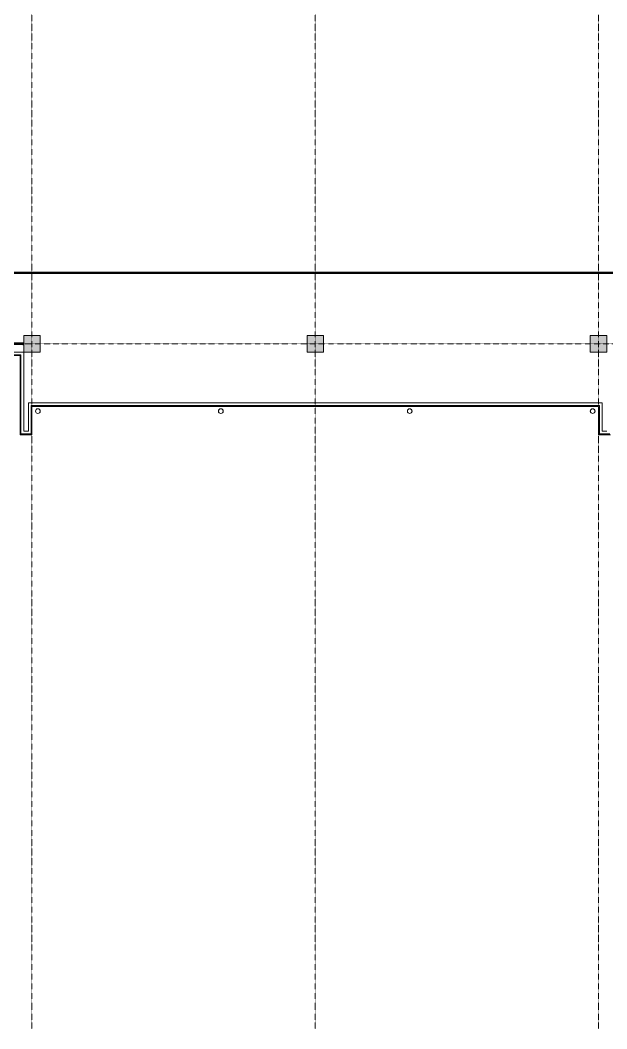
# Model space of a CAD drawing. Extents: x -32000 to 290600, y -29000 to 131250.
# Drawn here: x 126700 to 151550, y -29000 to 13701 of the extents above; entities that cross this region are included whole.
import ezdxf

# ---------------------------------------------------------------- set-up
doc = ezdxf.new("R2010")
doc.units = 0
doc.header["$LTSCALE"] = 10
for name, pattern in [('H12PL3$0$JJP_三點線', [0.9, 0.3, -0.15, 0, -0.15, 0, -0.15, 0, -0.15]), ('XFM7P30ICA$0$H12PL3$0$JJP_三點線', [0.9, 0.3, -0.15, 0, -0.15, 0, -0.15, 0, -0.15]), ('XFM7P30ICA$0$XFDP30$0$HIDDEN2', [0.1875, 0.125, -0.0625])]:
    doc.linetypes.add(name, pattern=pattern)
for name, color, linetype in [('H12PL3$0$A-OBJE-MEP', 252, 'Continuous'), ('H12PL3$0$A-WALL-EX', 252, 'Continuous'), ('H12PL3$0$S-COL', 252, 'Continuous'), ('H12PL3$0$S-GRID', 252, 'Continuous'), ('XFM7P30ICA$0$H12PL3$0$A-OBJE-MEP', 252, 'Continuous'), ('XFM7P30ICA$0$H12PL3$0$A-WALL-EX', 252, 'Continuous'), ('XFM7P30ICA$0$H12PL3$0$Hattch', 252, 'Continuous'), ('XFM7P30ICA$0$H12PL3$0$S-COL', 252, 'Continuous'), ('XFM7P30ICA$0$H12PL3$0$S-GRID', 252, 'Continuous'), ('XFM7P30ICA$0$XFDP30$0$A-Partition-Col (200K)', 1, 'Continuous'), ('XFM7P30ICA$0$XFDP30$0$A-W-P1S (200K)', 15, 'XFM7P30ICA$0$XFDP30$0$HIDDEN2'), ('XFM7P30ICA$0$XFDP30$0$A-W-R1 (Rockwool) (200K)', 2, 'XFM7P30ICA$0$XFDP30$0$HIDDEN2')]:
    doc.layers.add(name, color=color, linetype=linetype)

# ---------------------------------------------------------------- blocks, each defined once
blk = doc.blocks.new('H12PL3')
at = {"layer": 'H12PL3$0$A-OBJE-MEP', "lineweight": 0, "flags": 128}
for points in [[(127545, -2850, 1), (127355, -2850, 1)], [(135295, -2850, 1), (135105, -2850, 1)], [(143295, -2850, 1), (143105, -2850, 1)], [(151045, -2850, 1), (150855, -2850, 1)]]:
    blk.add_lwpolyline(points, format="xyb", close=True, dxfattribs=at)
at = {"layer": 'H12PL3$0$A-OBJE-MEP', "lineweight": 0}
for centre in [(127450, -2850), (135200, -2850), (143200, -2850), (150950, -2850)]:
    blk.add_circle(centre, 100, dxfattribs=at)
at = {"layer": 'H12PL3$0$A-WALL-EX', "lineweight": 0}
for p, q in [((126700, -465), (83000, -465)), ((126735, -465), (126700, -465)), ((126735, -465), (126700, -465)), ((126735, -500), (126735, -465)), ((126735, -3815), (126735, -500)), ((127165, -2615), (127165, -2650)), ((127165, -2615), (127165, -2650)), ((127200, -2615), (127165, -2615)), ((127165, -2650), (127165, -3815)), ((151200, -2615), (127200, -2615)), ((151235, -2615), (151200, -2615)), ((151235, -2650), (151235, -2615)), ((151235, -2650), (151235, -2615)), ((151235, -3815), (151235, -2650)), ((126735, -3815), (126850, -3815)), ((126735, -3815), (126850, -3815)), ((127050, -3815), (126850, -3815)), ((127050, -3815), (127165, -3815)), ((127050, -3815), (127165, -3815)), ((151235, -3815), (151350, -3815)), ((151235, -3815), (151350, -3815)), ((151550, -3815), (151350, -3815))]:
    blk.add_line(p, q, dxfattribs=at)
at = {"layer": 'H12PL3$0$A-WALL-EX', "lineweight": 0, "flags": 128}
for points in [[(126735, -350), (83000, -350)], [(126850, -350), (126735, -350)], [(126850, -3700), (126850, -350)], [(83000, -500), (126700, -500)], [(126700, -500), (126700, -3850)], [(127050, -2500), (127050, -2615)], [(151350, -2500), (127050, -2500)], [(151350, -2500), (151350, -2615)], [(127050, -2615), (127050, -3700)], [(151200, -2650), (127200, -2650)], [(151200, -2650), (127200, -2650)], [(151200, -2650), (127200, -2650)], [(151200, -2650), (127200, -2650)], [(151200, -2650), (127200, -2650)], [(127200, -3850), (127200, -2650)], [(127200, -2650), (151200, -2650)], [(151200, -2650), (151200, -3850)], [(151350, -3700), (151350, -2615)], [(127050, -3700), (126850, -3700)], [(151550, -3700), (151350, -3700)], [(126700, -3850), (126735, -3850)], [(126735, -3850), (127165, -3850)], [(127200, -3850), (127165, -3850)], [(151200, -3850), (151235, -3850)], [(151235, -3850), (151665, -3850)]]:
    blk.add_lwpolyline(points, dxfattribs=at)
at = {"layer": 'H12PL3$0$S-COL', "lineweight": 0, "flags": 128}
for points in [[(126850, -350), (127550, -350), (127550, 350), (126850, 350)], [(138850, -350), (139550, -350), (139550, 350), (138850, 350)], [(150850, 350), (150850, -350), (151550, -350), (151550, 350)]]:
    blk.add_lwpolyline(points, close=True, dxfattribs=at)
at = {"layer": 'H12PL3$0$S-GRID', "linetype": 'H12PL3$0$JJP_三點線', "lineweight": 0}
for p, q in [((127200, 128250), (127200, -28000)), ((139200, 128250), (139200, -28000)), ((151200, 128250), (151200, -28000)), ((-29000, 0), (289600, 0)), ((127200, -28000), (127200, -29000)), ((139200, -28000), (139200, -29000)), ((151200, -28000), (151200, -29000))]:
    blk.add_line(p, q, dxfattribs=at)
blk = doc.blocks.new('XFM7P30ICA$0$XFDP30$0$TP1-50-Partition_Col-side')
blk.add_lwpolyline([(-2.5, -4), (-2.5, -3.9), (-2.6, -3.9), (-2.5, -3), (-2.5, -0.3), (-2.4, -0.2), (-0.7, -0.2), (-0.5, -0.2), (-0.1, -0.2), (0, -0.2), (0, -0.2), (0.5, -0.2), (0.6, -0.2), (2.4, -0.2), (2.5, -0.3), (2.5, -3), (2.6, -3.9), (2.5, -3.9), (2.5, -4), (2.7, -4), (2.7, 0), (-2.7, 0), (-2.7, -4)], close=True)
for points in [[(-1.6, -2.1), (-2.3, -2.1, 0.414213), (-2.4, -2.2), (-2.4, -3.6), (-2.5, -3.6), (-2.5, -2.2, -0.414213), (-2.3, -2), (-1.6, -2), (-1.6, -2.1)], [(1.6, -2.1), (2.3, -2.1, -0.414213), (2.4, -2.2), (2.4, -3.6), (2.5, -3.6), (2.5, -2.2, 0.414213), (2.3, -2), (1.6, -2), (1.6, -2.1)]]:
    blk.add_lwpolyline(points, format="xyb")
blk.add_lwpolyline([(2.2, -3.6), (-2.2, -3.6, -0.414214), (-2.3, -3.5), (-2.3, -2.6, -0.414214), (-2.2, -2.5), (-1.3, -2.5, 0.414214), (-1.1, -2.3), (-1.1, -2.2, 0.414214), (-1.3, -2.1), (-1.9, -2.1), (-1.9, -2.1), (-1.3, -2.1, -0.414214), (-1.2, -2.2), (-1.2, -2.3, -0.414214), (-1.3, -2.4), (-2.2, -2.4, 0.414214), (-2.4, -2.6), (-2.4, -3.5, 0.414214), (-2.2, -3.6), (2.2, -3.6, 0.414214), (2.4, -3.5), (2.4, -2.6, 0.414214), (2.2, -2.4), (1.3, -2.4, -0.414214), (1.2, -2.3), (1.2, -2.2, -0.414214), (1.3, -2.1), (1.9, -2.1), (1.9, -2.1), (1.3, -2.1, 0.414214), (1.1, -2.2), (1.1, -2.3, 0.414214), (1.3, -2.5), (2.2, -2.5, -0.414214), (2.3, -2.6), (2.3, -3.5, -0.414214)], format="xyb", close=True)
blk = doc.blocks.new('XFM7P30ICA$0$XFDP30')
at = {"layer": 'XFM7P30ICA$0$XFDP30$0$A-W-P1S (200K)'}
for p, q in [((167375, 3025, 0), (18625, 3025)), ((167375, 2975, 0), (18575, 2975))]:
    blk.add_line(p, q, dxfattribs=at)
at = {"layer": 'XFM7P30ICA$0$XFDP30$0$A-W-R1 (Rockwool) (200K)'}
for p, q in [((126850, 25, 0), (119150, 25, 0)), ((126850, -25, 0), (119150, -25, 0))]:
    blk.add_line(p, q, dxfattribs=at)
at = {"layer": 'XFM7P30ICA$0$XFDP30$0$A-Partition-Col (200K)', "xscale": 10, "yscale": 10, "zscale": 10, "rotation": 270}
blk.add_blockref('XFM7P30ICA$0$XFDP30$0$TP1-50-Partition_Col-side', (126850, 0, 0), dxfattribs=at)
blk = doc.blocks.new('XFM7P30ICA$0$H12PL3')
at = {"layer": 'XFM7P30ICA$0$H12PL3$0$Hattch', "linetype": 'Continuous', "lineweight": 0}
for points in [[(126850, -350), (127550, -350), (127550, 350), (126850, 350)], [(138850, -350), (139550, -350), (139550, 350), (138850, 350)], [(150850, -350), (151550, -350), (151550, 350), (150850, 350)]]:
    blk.add_hatch(color=256, dxfattribs=at).paths.add_polyline_path(points)
at = {"layer": 'XFM7P30ICA$0$H12PL3$0$A-OBJE-MEP', "lineweight": 0, "flags": 128}
for points in [[(127545, -2850, 1), (127355, -2850, 1)], [(135295, -2850, 1), (135105, -2850, 1)], [(143295, -2850, 1), (143105, -2850, 1)], [(151045, -2850, 1), (150855, -2850, 1)]]:
    blk.add_lwpolyline(points, format="xyb", close=True, dxfattribs=at)
at = {"layer": 'XFM7P30ICA$0$H12PL3$0$A-OBJE-MEP', "lineweight": 0}
for centre in [(127450, -2850), (135200, -2850), (143200, -2850), (150950, -2850)]:
    blk.add_circle(centre, 100, dxfattribs=at)
at = {"layer": 'XFM7P30ICA$0$H12PL3$0$A-WALL-EX', "lineweight": 0, "flags": 128}
for points in [[(126700, -482.5), (126735, -482.5)], [(126735, -3815), (126735, -482.5)], [(127165, -2615), (127165, -2650)], [(151235, -2615), (127165, -2615)], [(127165, -2650), (127165, -3815)], [(127200, -3850), (127200, -2650)], [(127200, -2650), (151200, -2650)], [(151200, -2650), (151200, -3850)], [(151235, -2615), (151235, -2650)], [(151235, -3815), (151235, -2650)], [(127182.5, -3815), (126717.5, -3815)], [(127165, -3815), (126735, -3815)], [(151682.5, -3815), (151217.5, -3815)], [(151665, -3815), (151235, -3815)], [(126700, -3850), (126735, -3850)], [(126717.5, -3850), (127182.5, -3850)], [(126735, -3850), (127165, -3850)], [(127200, -3850), (127165, -3850)], [(151200, -3850), (151235, -3850)], [(151217.5, -3850), (151682.5, -3850)], [(151235, -3850), (151700, -3850)]]:
    blk.add_lwpolyline(points, dxfattribs=at)
at = {"layer": 'XFM7P30ICA$0$H12PL3$0$S-COL', "lineweight": 0, "flags": 128}
for points in [[(126850, -350), (127550, -350), (127550, 350), (126850, 350)], [(138850, -350), (139550, -350), (139550, 350), (138850, 350)], [(150850, -350), (151550, -350), (151550, 350), (150850, 350)]]:
    blk.add_lwpolyline(points, close=True, dxfattribs=at)
at = {"layer": 'XFM7P30ICA$0$H12PL3$0$S-GRID', "linetype": 'XFM7P30ICA$0$H12PL3$0$JJP_三點線', "lineweight": 0}
for p, q in [((127200, 128250), (127200, -28000)), ((139200, 128250), (139200, -28000)), ((151200, 128250), (151200, -28000)), ((-29000, 0), (289600, 0)), ((127200, -28000), (127200, -29000)), ((139200, -28000), (139200, -29000)), ((151200, -28000), (151200, -29000))]:
    blk.add_line(p, q, dxfattribs=at)
blk.add_blockref('XFM7P30ICA$0$XFDP30', (0, 0))
blk = doc.blocks.new('XFM7P30ICA')
for name in ['XFM7P30ICA$0$H12PL3', 'XFM7P30ICA$0$XFDP30']:
    blk.add_blockref(name, (0, 0))

msp = doc.modelspace()

# ---------------------------------------------------------------- block references
for name in ['H12PL3', 'XFM7P30ICA']:
    msp.add_blockref(name, (0, 0))

doc.saveas('drawing.dxf')
